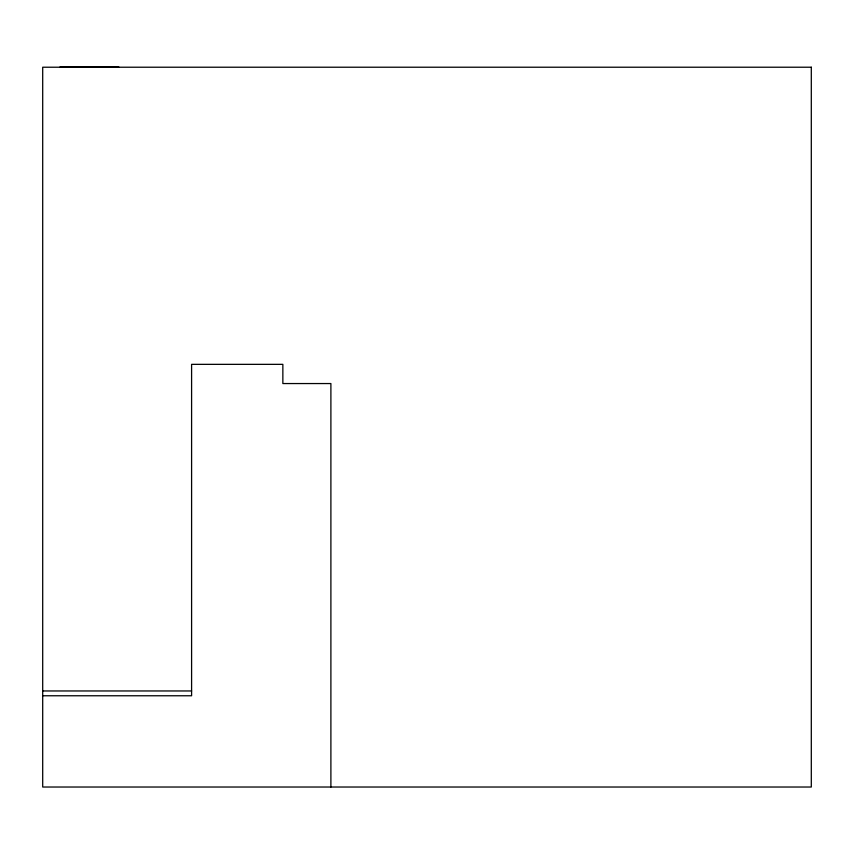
<?xml version="1.0" encoding="UTF-8"?>
<svg xmlns="http://www.w3.org/2000/svg" width="854" height="854" viewBox="0 0 854 854"><rect width="100%" height="100%" fill="white"/><g stroke="black" fill="none" stroke-linecap="round" stroke-linejoin="round"><path stroke-width="1.28" d="M59.983 66.975L118.813 66.975M42.7 690.961L191.595 690.961M42.7 695.764L191.595 695.764L191.595 364.348L282.855 364.348L282.855 383.553L330.893 383.553L330.893 787.025M811.3 67.22L42.7 67.22L42.7 787.025L811.3 787.025L811.3 67.22"/></g></svg>
